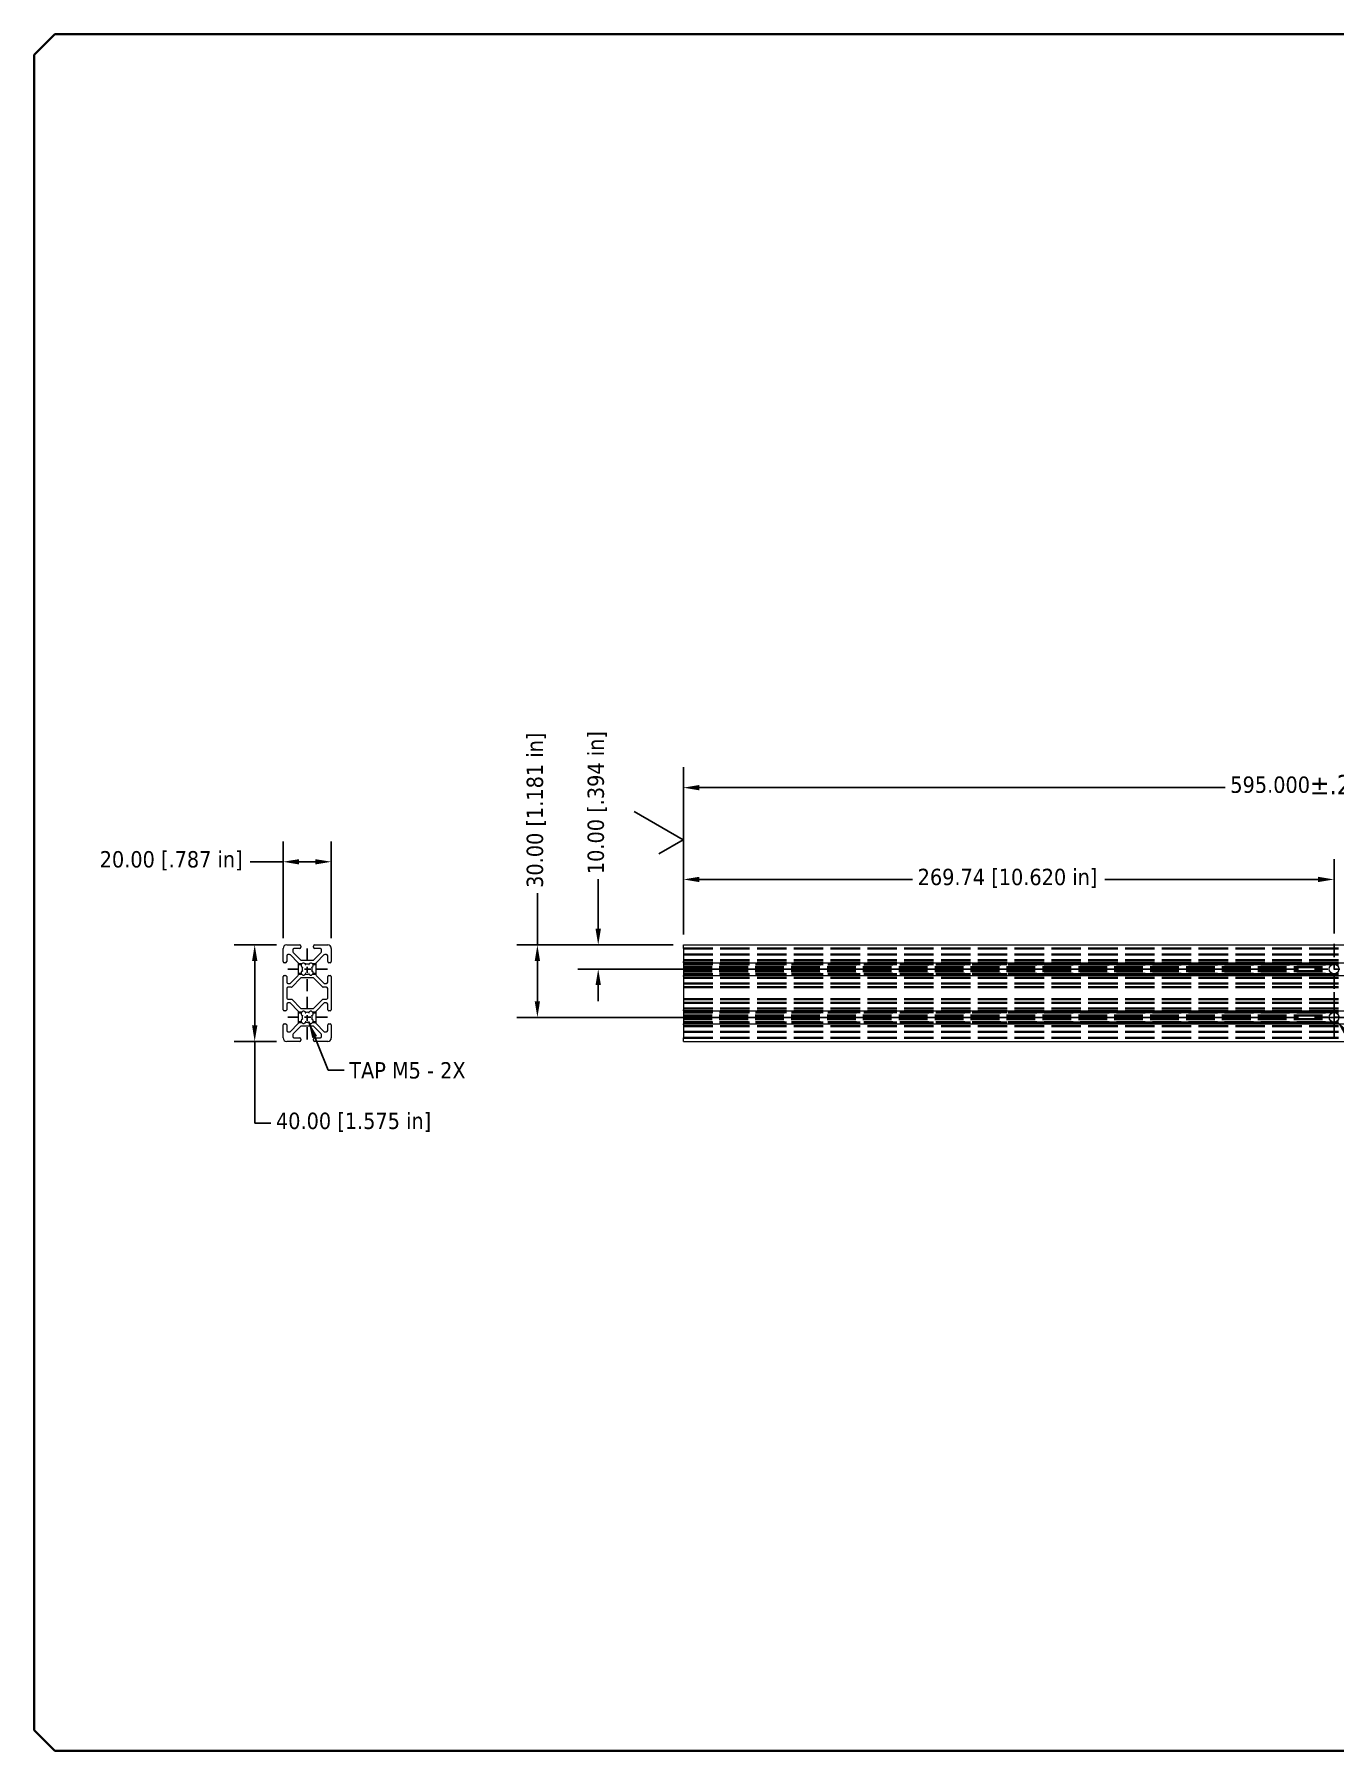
# Model space of a CAD drawing. Header units: inches. Extents: x 1.3 to 45, y 0.7 to 28.7.
# Drawn here: x 1.33 to 22.56, y 0.67 to 28.67 of the extents above; entities that cross this region are included whole.
import ezdxf

# ---------------------------------------------------------------- set-up
doc = ezdxf.new("R2010")
doc.units = ezdxf.units.IN
doc.header["$LTSCALE"] = 2.666667
doc.header["$MEASUREMENT"] = 0
doc.linetypes.add('CHAIN', pattern=[0.7087, 0.4724, -0.0591, 0.1181, -0.0591])
doc.linetypes.add('DASHED', pattern=[0.2067, 0.1654, -0.0413])
doc.layers.get('0').update_dxf_attribs({"lineweight": 25})
for name, color, linetype, lineweight in [('Border (ANSI)', 7, 'Continuous', 50), ('Center Mark (ANSI)', 7, 'Continuous', 25), ('Dimension (ANSI)', 7, 'Continuous', 25), ('Symbol (ANSI)', 7, 'Continuous', 25), ('TITLE', 7, 'Continuous', 35), ('Visible (ANSI)', 7, 'Continuous', 18)]:
    doc.layers.add(name, color=color, linetype=linetype, lineweight=lineweight)
doc.layers.add('Hidden (ANSI)', color=9, linetype='DASHED', lineweight=35, true_color=0x808080)
doc.styles.add('Note Text (ANSI)', font='tahoma.ttf')
doc.dimstyles.new('Default (ANSI)$7', dxfattribs={"dimscale": 2.666667, "dimtxt": 0.1, "dimasz": 0.098425, "dimexe": 0.125, "dimexo": 0.0625, "dimgap": 0.031496, "dimtad": 0, "dimtih": 1, "dimtoh": 1, "dimdec": 3, "dimrnd": 1e-08, "dimzin": 4, "dimdsep": 46, "dimtxsty": 'Note Text (ANSI)', "dimblk": 'CLOSED', "dimcen": 0.09, "dimdle": 0.393701, "dimclrd": 256, "dimclre": 256, "dimclrt": 256, "dimadec": 0, "dimazin": 1, "dimtfac": 1.2, "dimtofl": 0, "dimtmove": 0, "dimatfit": 3, "dimfxl": 0, "dimtolj": 1, "dimtzin": 4, "dimlwd": -1, "dimlwe": -1, "dimarcsym": 0})
doc.dimstyles.new('Default - mm [in] (ANSI)', dxfattribs={"dimscale": 2.666667, "dimtxt": 0.1, "dimasz": 0.098425, "dimexe": 0.125, "dimexo": 0.063, "dimgap": 0.031496, "dimtad": 0, "dimtoh": 1, "dimlfac": 25.4, "dimrnd": 1e-08, "dimzin": 4, "dimdsep": 46, "dimtxsty": 'Note Text (ANSI)', "dimcen": 0.09, "dimdle": 0.393701, "dimclrd": 256, "dimclre": 256, "dimclrt": 256, "dimadec": 1, "dimazin": 1, "dimtfac": 1.2, "dimtofl": 0, "dimtmove": 0, "dimatfit": 3, "dimfxl": 0, "dimtolj": 1, "dimtzin": 4, "dimlwd": -1, "dimlwe": -1, "dimarcsym": 0})

# ---------------------------------------------------------------- blocks, each defined once
blk = doc.blocks.new('Borders B-Size')
at = {"layer": 'Border (ANSI)', "lineweight": 25}
blk.add_line((16.875, 10.625), (16.75, 10.75), dxfattribs=at)
at = {"layer": 'TITLE'}
for p, q in [((0.5, 10.625), (0.625, 10.75)), ((0.625, 10.75), (16.75, 10.75)), ((0.5, 0.375), (0.5, 10.625)), ((16.875, 10.625), (16.875, 0.375)), ((0.625, 0.25), (0.5, 0.375)), ((16.875, 0.375), (16.75, 0.25)), ((16.75, 0.25), (0.625, 0.25))]:
    blk.add_line(p, q, dxfattribs=at)
blk = doc.blocks.new('*D15')
at = {"layer": 'Defpoints', "color": 0, "transparency": 16777216}
for p in [(22.546, 14.88), (11.927, 13.811), (22.546, 13.83)]:
    blk.add_point(p, dxfattribs=at)
at = {"layer": 'Dimension (ANSI)', "transparency": 16777216}
for p, q in [((11.927, 13.979), (11.927, 15.213)), ((22.546, 13.998), (22.546, 15.213)), ((12.189, 14.88), (15.666, 14.88)), ((22.284, 14.88), (18.807, 14.88))]:
    blk.add_line(p, q, dxfattribs=at)
for points in [[(12.189, 14.923), (12.189, 14.836), (11.927, 14.88)], [(22.284, 14.923), (22.284, 14.836), (22.546, 14.88)]]:
    blk.add_solid(points, dxfattribs=at)
at = {"layer": 'Dimension (ANSI)', "transparency": 16777216, "insert": (15.75, 15.054), "char_height": 0.26667, "attachment_point": 1, "style": 'Note Text (ANSI)'}
blk.add_mtext('\\A1;269.74 [10.620 in]', dxfattribs=at)
blk = doc.blocks.new('*D16')
at = {"layer": 'Defpoints', "color": 0, "transparency": 16777216}
for p in [(11.927, 13.811), (10.537, 13.418), (22.134, 13.418)]:
    blk.add_point(p, dxfattribs=at)
at = {"layer": 'Dimension (ANSI)', "transparency": 16777216}
for p, q in [((10.537, 14.074), (10.537, 14.882)), ((11.759, 13.811), (10.204, 13.811)), ((21.966, 13.418), (10.204, 13.418)), ((10.537, 13.155), (10.537, 12.893))]:
    blk.add_line(p, q, dxfattribs=at)
for points in [[(10.493, 14.074), (10.581, 14.074), (10.537, 13.811)], [(10.493, 13.155), (10.581, 13.155), (10.537, 13.418)]]:
    blk.add_solid(points, dxfattribs=at)
at = {"layer": 'Dimension (ANSI)', "transparency": 16777216, "insert": (10.363, 14.966), "char_height": 0.26667, "attachment_point": 1, "rotation": 90, "style": 'Note Text (ANSI)'}
blk.add_mtext('\\A1;10.00 [.394 in]', dxfattribs=at)
blk = doc.blocks.new('*D17')
at = {"layer": 'Defpoints', "color": 0, "transparency": 16777216}
for p in [(11.927, 13.811), (9.544, 12.63), (22.134, 12.63)]:
    blk.add_point(p, dxfattribs=at)
at = {"layer": 'Dimension (ANSI)', "transparency": 16777216}
for p, q in [((9.544, 13.811), (9.544, 14.658)), ((11.759, 13.811), (9.21, 13.811)), ((9.544, 12.893), (9.544, 13.549)), ((21.966, 12.63), (9.21, 12.63))]:
    blk.add_line(p, q, dxfattribs=at)
for points in [[(9.5, 13.549), (9.587, 13.549), (9.544, 13.811)], [(9.5, 12.893), (9.587, 12.893), (9.544, 12.63)]]:
    blk.add_solid(points, dxfattribs=at)
at = {"layer": 'Dimension (ANSI)', "transparency": 16777216, "insert": (9.369, 14.742), "char_height": 0.26667, "attachment_point": 1, "rotation": 90, "style": 'Note Text (ANSI)'}
blk.add_mtext('\\A1;30.00 [1.181 in]', dxfattribs=at)
blk = doc.blocks.new('*D18')
at = {"layer": 'Defpoints', "color": 0, "transparency": 16777216}
for p in [(5.393, 15.168), (5.393, 13.752), (6.18, 13.752)]:
    blk.add_point(p, dxfattribs=at)
at = {"layer": 'Dimension (ANSI)', "transparency": 16777216}
for p, q in [((5.393, 13.92), (5.393, 15.501)), ((6.18, 13.92), (6.18, 15.501)), ((5.393, 15.168), (4.857, 15.168)), ((5.918, 15.168), (5.655, 15.168))]:
    blk.add_line(p, q, dxfattribs=at)
for points in [[(5.655, 15.211), (5.655, 15.124), (5.393, 15.168)], [(5.918, 15.211), (5.918, 15.124), (6.18, 15.168)]]:
    blk.add_solid(points, dxfattribs=at)
at = {"layer": 'Dimension (ANSI)', "transparency": 16777216, "insert": (2.4, 15.342), "char_height": 0.26667, "attachment_point": 1, "style": 'Note Text (ANSI)'}
blk.add_mtext('\\A1;20.00 [.787 in]', dxfattribs=at)
blk = doc.blocks.new('*D19')
at = {"layer": 'Defpoints', "color": 0, "transparency": 16777216}
for p in [(5.452, 13.811), (4.93, 12.237), (5.452, 12.237)]:
    blk.add_point(p, dxfattribs=at)
at = {"layer": 'Dimension (ANSI)', "transparency": 16777216}
for p, q in [((5.284, 13.811), (4.597, 13.811)), ((4.93, 13.549), (4.93, 12.499)), ((5.284, 12.237), (4.597, 12.237)), ((4.93, 10.901), (4.93, 12.237)), ((5.193, 10.901), (4.93, 10.901))]:
    blk.add_line(p, q, dxfattribs=at)
for points in [[(4.887, 13.549), (4.974, 13.549), (4.93, 13.811)], [(4.887, 12.499), (4.974, 12.499), (4.93, 12.237)]]:
    blk.add_solid(points, dxfattribs=at)
at = {"layer": 'Dimension (ANSI)', "transparency": 16777216, "insert": (5.277, 11.075), "char_height": 0.26667, "attachment_point": 1, "style": 'Note Text (ANSI)'}
blk.add_mtext('\\A1;40.00 [1.575 in]', dxfattribs=at)
blk = doc.blocks.new('*D20')
at = {"layer": 'Defpoints', "color": 0, "transparency": 16777216}
for p in [(35.352, 16.377), (11.927, 13.811), (35.352, 13.811)]:
    blk.add_point(p, dxfattribs=at)
at = {"layer": 'Dimension (ANSI)', "transparency": 16777216}
for p, q in [((11.927, 13.979), (11.927, 16.71)), ((35.352, 13.979), (35.352, 16.71)), ((12.189, 16.377), (20.769, 16.377)), ((35.09, 16.377), (26.51, 16.377))]:
    blk.add_line(p, q, dxfattribs=at)
for points in [[(12.189, 16.421), (12.189, 16.333), (11.927, 16.377)], [(35.09, 16.421), (35.09, 16.333), (35.352, 16.377)]]:
    blk.add_solid(points, dxfattribs=at)
at = {"layer": 'Dimension (ANSI)', "transparency": 16777216, "insert": (20.853, 16.586), "char_height": 0.26667, "attachment_point": 1, "style": 'Note Text (ANSI)'}
blk.add_mtext('\\A1;595.000{\\H0.32;±.200} {\\o\\l\\H0.32;[}23.425 in{\\H0.32;±.0 in}{\\o\\l\\H0.32;]}', dxfattribs=at)
blk = doc.blocks.new('Surface Texture Identifier13')
at = {"layer": 'Symbol (ANSI)'}
for p, q in [((4.472, 5.823), (4.172, 5.996)), ((4.322, 5.736), (4.472, 5.823))]:
    blk.add_line(p, q, dxfattribs=at)
blk = doc.blocks.new('*D23')
at = {"layer": 'Defpoints', "color": 0, "transparency": 16777216}
for p in [(22.498, 12.692), (22.595, 12.568)]:
    blk.add_point(p, dxfattribs=at)
at = {"layer": 'Dimension (ANSI)', "transparency": 16777216}
for p, q in [((22.306, 12.63), (22.786, 12.63)), ((22.546, 12.39), (22.546, 12.87)), ((23.568, 11.332), (22.757, 12.362)), ((23.9, 11.332), (23.568, 11.332))]:
    blk.add_line(p, q, dxfattribs=at)
blk.add_solid([(22.792, 12.389), (22.723, 12.335), (22.595, 12.568)], dxfattribs=at)
at = {"layer": 'Dimension (ANSI)', "transparency": 16777216, "insert": (23.984, 11.506), "char_height": 0.26667, "attachment_point": 1, "style": 'Note Text (ANSI)'}
blk.add_mtext('\\A1;\\fTahoma|b0|i0;\\H0.2667;∅4.00 [∅.157 in] - 2X', dxfattribs=at)
blk = doc.blocks.new('_Closed')
at = {"color": 0, "linetype": 'ByBlock', "lineweight": -2}
for p, q in [((-1, 0.17), (0, 0)), ((-1, 0.17), (-1, -0.17)), ((0, 0), (-1, -0.17)), ((0, 0), (-1, 0))]:
    blk.add_line(p, q, dxfattribs=at)

msp = doc.modelspace()

# ---------------------------------------------------------------- linework, layer by layer
at = {"layer": 'Center Mark (ANSI)', "linetype": 'CHAIN', "ltscale": 0.155968}
for p, q in [((5.78665, 13.750954), (5.78665, 13.001787)), ((5.78665, 12.963552), (5.78665, 12.214386))]:
    msp.add_line(p, q, dxfattribs=at)
at = {"layer": 'Center Mark (ANSI)', "linetype": 'CHAIN', "ltscale": 0.171588}
for p, q in [((22.546419, 13.829694), (22.546419, 13.005547)), ((22.958493, 13.41762), (22.134346, 13.41762)), ((22.546419, 13.042292), (22.546419, 12.218145)), ((22.958493, 12.630219), (22.134346, 12.630219))]:
    msp.add_line(p, q, dxfattribs=at)
at = {"layer": 'Center Mark (ANSI)', "linetype": 'CHAIN', "ltscale": 0.138781}
for p, q in [((6.119983, 13.41762), (5.453317, 13.41762)), ((6.119983, 12.630219), (5.453317, 12.630219))]:
    msp.add_line(p, q, dxfattribs=at)
at = {"layer": 'Hidden (ANSI)', "ltscale": 1.089706}
for p, q in [((11.926821, 13.752266), (35.352018, 13.752266)), ((11.926821, 13.653644), (35.352018, 13.653644)), ((11.926821, 13.561518), (35.352018, 13.561518)), ((11.926821, 13.517424), (35.352018, 13.517424)), ((11.926821, 13.50012), (35.352018, 13.50012)), ((11.926821, 13.33512), (35.352018, 13.33512)), ((11.926821, 13.317817), (35.352018, 13.317817)), ((11.926821, 13.273723), (35.352018, 13.273723)), ((11.926821, 13.181597), (35.352018, 13.181597)), ((11.926821, 13.122542), (35.352018, 13.122542)), ((11.926821, 12.925298), (35.352018, 12.925298)), ((11.926821, 12.866243), (35.352018, 12.866243)), ((11.926821, 12.774117), (35.352018, 12.774117)), ((11.926821, 12.730023), (35.352018, 12.730023)), ((11.926821, 12.712719), (35.352018, 12.712719)), ((11.926821, 12.547719), (35.352018, 12.547719)), ((11.926821, 12.530415), (35.352018, 12.530415)), ((11.926821, 12.486321), (35.352018, 12.486321)), ((11.926821, 12.394195), (35.352018, 12.394195)), ((11.926821, 12.295573), (35.352018, 12.295573))]:
    msp.add_line(p, q, dxfattribs=at)
at = {"layer": 'Hidden (ANSI)', "ltscale": 0.035019}
for p, q in [((5.642752, 13.496361), (5.691921, 13.496361)), ((5.881379, 13.496361), (5.930548, 13.496361)), ((5.642752, 13.33888), (5.691921, 13.33888)), ((5.881379, 13.33888), (5.930548, 13.33888)), ((5.642752, 12.708959), (5.691921, 12.708959)), ((5.881379, 12.708959), (5.930548, 12.708959)), ((5.642752, 12.551479), (5.691921, 12.551479)), ((5.881379, 12.551479), (5.930548, 12.551479))]:
    msp.add_line(p, q, dxfattribs=at)
at = {"layer": 'Hidden (ANSI)', "ltscale": 0.005452}
for p, q in [((5.754255, 13.496361), (5.762028, 13.496361)), ((5.811272, 13.496361), (5.819045, 13.496361)), ((5.754255, 13.33888), (5.762028, 13.33888)), ((5.811272, 13.33888), (5.819045, 13.33888)), ((5.754255, 12.708959), (5.762028, 12.708959)), ((5.811272, 12.708959), (5.819045, 12.708959)), ((5.754255, 12.551479), (5.762028, 12.551479)), ((5.811272, 12.551479), (5.819045, 12.551479))]:
    msp.add_line(p, q, dxfattribs=at)
at = {"layer": 'Hidden (ANSI)', "ltscale": 1.068347}
for p, q in [((11.926821, 13.493807), (22.526528, 13.493807)), ((11.926821, 13.341434), (22.526528, 13.341434)), ((11.926821, 12.706405), (22.526528, 12.706405)), ((11.926821, 12.554033), (22.526528, 12.554033))]:
    msp.add_line(p, q, dxfattribs=at)
at = {"layer": 'Hidden (ANSI)', "ltscale": 1.063085}
for p, q in [((11.926821, 13.449273), (22.474321, 13.449273)), ((11.926821, 13.385968), (22.474321, 13.385968)), ((11.926821, 12.661872), (22.474321, 12.661872)), ((11.926821, 12.598566), (22.474321, 12.598566))]:
    msp.add_line(p, q, dxfattribs=at)
at = {"layer": 'Visible (ANSI)'}
for p, q in [((5.392949, 13.541164), (5.392949, 13.752266)), ((5.452004, 13.811321), (5.663107, 13.811321)), ((5.550626, 13.732266), (5.550626, 13.703687)), ((5.663107, 13.752266), (5.570626, 13.752266)), ((5.683107, 13.791321), (5.683107, 13.772266)), ((5.890193, 13.772266), (5.890193, 13.791321)), ((5.910193, 13.811321), (6.121296, 13.811321)), ((6.002673, 13.752266), (5.910193, 13.752266)), ((6.022673, 13.703687), (6.022673, 13.732266)), ((6.180351, 13.752266), (6.180351, 13.541164)), ((11.926821, 13.811321), (35.352018, 13.811321)), ((11.926821, 13.752266), (11.926821, 13.811321)), ((11.926821, 13.752266), (11.926821, 13.541164)), ((5.432004, 13.521164), (5.412949, 13.521164)), ((5.452004, 13.633644), (5.452004, 13.541164)), ((5.500584, 13.653644), (5.472004, 13.653644)), ((5.636894, 13.525618), (5.514726, 13.647786)), ((5.556484, 13.689544), (5.678653, 13.567376)), ((5.642752, 13.323765), (5.642752, 13.511476)), ((5.692795, 13.561518), (5.880505, 13.561518)), ((5.702992, 13.508349), (5.695921, 13.501278)), ((5.877378, 13.501278), (5.870307, 13.508349)), ((5.894647, 13.567376), (6.016816, 13.689544)), ((5.930548, 13.511476), (5.930548, 13.323765)), ((6.058574, 13.647786), (5.936405, 13.525618)), ((6.101296, 13.653644), (6.072716, 13.653644)), ((6.121296, 13.541164), (6.121296, 13.633644)), ((6.160351, 13.521164), (6.141296, 13.521164)), ((11.926821, 13.521164), (11.926821, 13.541164)), ((11.926821, 13.521164), (35.352018, 13.521164)), ((11.926821, 13.521164), (11.926821, 13.511476)), ((11.926821, 13.511476), (11.926821, 13.323765)), ((5.392949, 12.753762), (5.392949, 13.294077)), ((5.412949, 13.314077), (5.432004, 13.314077)), ((5.452004, 13.294077), (5.452004, 13.201597)), ((5.472004, 13.181597), (5.500584, 13.181597)), ((5.514726, 13.187455), (5.636894, 13.309623)), ((5.678653, 13.267865), (5.539187, 13.1284)), ((5.880505, 13.273723), (5.692795, 13.273723)), ((5.695921, 13.333963), (5.702992, 13.326892)), ((5.870307, 13.326892), (5.877378, 13.333963)), ((6.034112, 13.1284), (5.894647, 13.267865)), ((5.936405, 13.309623), (6.058574, 13.187455)), ((6.072716, 13.181597), (6.101296, 13.181597)), ((6.121296, 13.201597), (6.121296, 13.294077)), ((6.141296, 13.314077), (6.160351, 13.314077)), ((6.180351, 13.294077), (6.180351, 12.753762)), ((11.926821, 13.323765), (11.926821, 13.314077)), ((11.926821, 13.314077), (35.352018, 13.314077)), ((11.926821, 13.294077), (11.926821, 13.314077)), ((11.926821, 13.294077), (11.926821, 12.753762)), ((5.452004, 13.102542), (5.452004, 12.945298)), ((5.525045, 13.122542), (5.472004, 13.122542)), ((5.472004, 12.925298), (5.525045, 12.925298)), ((5.539187, 12.91944), (5.678653, 12.779974)), ((5.894647, 12.779974), (6.034112, 12.91944)), ((6.101296, 13.122542), (6.048255, 13.122542)), ((6.048255, 12.925298), (6.101296, 12.925298)), ((6.121296, 12.945298), (6.121296, 13.102542)), ((5.432004, 12.733762), (5.412949, 12.733762)), ((5.452004, 12.846243), (5.452004, 12.753762)), ((5.500584, 12.866243), (5.472004, 12.866243)), ((5.636894, 12.738216), (5.514726, 12.860385)), ((5.642752, 12.536364), (5.642752, 12.724074)), ((5.692795, 12.774117), (5.880505, 12.774117)), ((5.702992, 12.720947), (5.695921, 12.713876)), ((5.877378, 12.713876), (5.870307, 12.720947)), ((5.930548, 12.724074), (5.930548, 12.536364)), ((6.058574, 12.860385), (5.936405, 12.738216)), ((6.101296, 12.866243), (6.072716, 12.866243)), ((6.121296, 12.753762), (6.121296, 12.846243)), ((6.160351, 12.733762), (6.141296, 12.733762)), ((11.926821, 12.733762), (11.926821, 12.753762)), ((11.926821, 12.733762), (35.352018, 12.733762)), ((11.926821, 12.733762), (11.926821, 12.724074)), ((11.926821, 12.724074), (11.926821, 12.536364)), ((5.392949, 12.295573), (5.392949, 12.506676)), ((5.412949, 12.526676), (5.432004, 12.526676)), ((5.452004, 12.506676), (5.452004, 12.414195)), ((5.472004, 12.394195), (5.500584, 12.394195)), ((5.514726, 12.400053), (5.636894, 12.522222)), ((5.550626, 12.344153), (5.550626, 12.315573)), ((5.678653, 12.480463), (5.556484, 12.358295)), ((5.880505, 12.486321), (5.692795, 12.486321)), ((5.695921, 12.546561), (5.702992, 12.53949)), ((5.870307, 12.53949), (5.877378, 12.546561)), ((6.016816, 12.358295), (5.894647, 12.480463)), ((5.936405, 12.522222), (6.058574, 12.400053)), ((6.022673, 12.315573), (6.022673, 12.344153)), ((6.072716, 12.394195), (6.101296, 12.394195)), ((6.121296, 12.414195), (6.121296, 12.506676)), ((6.141296, 12.526676), (6.160351, 12.526676)), ((6.180351, 12.506676), (6.180351, 12.295573)), ((11.926821, 12.536364), (11.926821, 12.526676)), ((11.926821, 12.526676), (35.352018, 12.526676)), ((11.926821, 12.506676), (11.926821, 12.526676)), ((11.926821, 12.506676), (11.926821, 12.295573)), ((5.663107, 12.236518), (5.452004, 12.236518)), ((5.570626, 12.295573), (5.663107, 12.295573)), ((5.683107, 12.275573), (5.683107, 12.256518)), ((5.890193, 12.256518), (5.890193, 12.275573)), ((5.910193, 12.295573), (6.002673, 12.295573)), ((6.121296, 12.236518), (5.910193, 12.236518)), ((11.926821, 12.236518), (11.926821, 12.295573)), ((11.926821, 12.236518), (35.352018, 12.236518))]:
    msp.add_line(p, q, dxfattribs=at)
for centre in [(22.546419, 13.41762), (22.546419, 12.630219)]:
    msp.add_circle(centre, 0.07874, dxfattribs=at)
for centre, radius, start, end in [((5.452004, 13.752266), 0.059055, 90, 180), ((5.570626, 13.732266), 0.02, 90, 180), ((5.663107, 13.791321), 0.02, 0, 90), ((5.663107, 13.772266), 0.02, 270, 0), ((5.910193, 13.791321), 0.02, 90, 180), ((5.910193, 13.772266), 0.02, 180, 270), ((6.002673, 13.732266), 0.02, 0, 90), ((6.121296, 13.752266), 0.059055, 0, 90), ((5.412949, 13.541164), 0.02, 180, 270), ((5.432004, 13.541164), 0.02, 270, 0), ((5.472004, 13.633644), 0.02, 90, 180), ((5.500584, 13.633644), 0.02, 45, 90), ((5.570626, 13.703687), 0.02, 180, 225), ((5.622752, 13.511476), 0.02, 0, 45), ((5.692795, 13.581518), 0.02, 225, 270), ((5.71783, 13.479369), 0.030984, 135, 256.2453695), ((5.724902, 13.48644), 0.030984, 13.7546305, 135), ((5.78665, 13.41762), 0.0825, 157.4389145, 202.5610855), ((5.78665, 13.41762), 0.0825, 67.4389145, 112.5610855), ((5.848398, 13.48644), 0.030984, 45, 166.2453695), ((5.855469, 13.479369), 0.030984, 283.7546305, 45), ((5.78665, 13.41762), 0.0825, 337.4389145, 22.5610855), ((5.880505, 13.581518), 0.02, 270, 315), ((5.950548, 13.511476), 0.02, 135, 180), ((6.002673, 13.703687), 0.02, 315, 0), ((6.072716, 13.633644), 0.02, 90, 135), ((6.101296, 13.633644), 0.02, 0, 90), ((6.141296, 13.541164), 0.02, 180, 270), ((6.160351, 13.541164), 0.02, 270, 0), ((5.412949, 13.294077), 0.02, 90, 180), ((5.432004, 13.294077), 0.02, 0, 90), ((5.472004, 13.201597), 0.02, 180, 270), ((5.500584, 13.201597), 0.02, 270, 315), ((5.622752, 13.323765), 0.02, 315, 0), ((5.692795, 13.253723), 0.02, 90, 135), ((5.71783, 13.355872), 0.030984, 103.7546305, 225), ((5.724902, 13.348801), 0.030984, 225, 346.2453695), ((5.78665, 13.41762), 0.0825, 247.4389145, 292.5610855), ((5.848398, 13.348801), 0.030984, 193.7546305, 315), ((5.855469, 13.355872), 0.030984, 315, 76.2453695), ((5.880505, 13.253723), 0.02, 45, 90), ((5.950548, 13.323765), 0.02, 180, 225), ((6.072716, 13.201597), 0.02, 225, 270), ((6.101296, 13.201597), 0.02, 270, 0), ((6.141296, 13.294077), 0.02, 90, 180), ((6.160351, 13.294077), 0.02, 0, 90), ((5.472004, 13.102542), 0.02, 90, 180), ((5.472004, 12.945298), 0.02, 180, 270), ((5.525045, 13.142542), 0.02, 270, 315), ((5.525045, 12.905298), 0.02, 45, 90), ((6.048255, 13.142542), 0.02, 225, 270), ((6.048255, 12.905298), 0.02, 90, 135), ((6.101296, 13.102542), 0.02, 0, 90), ((6.101296, 12.945298), 0.02, 270, 0), ((5.412949, 12.753762), 0.02, 180, 270), ((5.432004, 12.753762), 0.02, 270, 0), ((5.472004, 12.846243), 0.02, 90, 180), ((5.500584, 12.846243), 0.02, 45, 90), ((5.622752, 12.724074), 0.02, 0, 45), ((5.692795, 12.794117), 0.02, 225, 270), ((5.71783, 12.691967), 0.030984, 135, 256.2453695), ((5.724902, 12.699038), 0.030984, 13.7546305, 135), ((5.78665, 12.630219), 0.0825, 157.4389145, 202.5610855), ((5.78665, 12.630219), 0.0825, 67.4389145, 112.5610855), ((5.848398, 12.699038), 0.030984, 45, 166.2453695), ((5.855469, 12.691967), 0.030984, 283.7546305, 45), ((5.78665, 12.630219), 0.0825, 337.4389145, 22.5610855), ((5.880505, 12.794117), 0.02, 270, 315), ((5.950548, 12.724074), 0.02, 135, 180), ((6.072716, 12.846243), 0.02, 90, 135), ((6.101296, 12.846243), 0.02, 0, 90), ((6.141296, 12.753762), 0.02, 180, 270), ((6.160351, 12.753762), 0.02, 270, 0), ((5.412949, 12.506676), 0.02, 90, 180), ((5.432004, 12.506676), 0.02, 0, 90), ((5.472004, 12.414195), 0.02, 180, 270), ((5.500584, 12.414195), 0.02, 270, 315), ((5.570626, 12.344153), 0.02, 135, 180), ((5.622752, 12.536364), 0.02, 315, 0), ((5.692795, 12.466321), 0.02, 90, 135), ((5.71783, 12.568471), 0.030984, 103.7546305, 225), ((5.724902, 12.561399), 0.030984, 225, 346.2453695), ((5.78665, 12.630219), 0.0825, 247.4389145, 292.5610855), ((5.848398, 12.561399), 0.030984, 193.7546305, 315), ((5.855469, 12.568471), 0.030984, 315, 76.2453695), ((5.880505, 12.466321), 0.02, 45, 90), ((5.950548, 12.536364), 0.02, 180, 225), ((6.002673, 12.344153), 0.02, 0, 45), ((6.072716, 12.414195), 0.02, 225, 270), ((6.101296, 12.414195), 0.02, 270, 0), ((6.141296, 12.506676), 0.02, 90, 180), ((6.160351, 12.506676), 0.02, 0, 90), ((5.452004, 12.295573), 0.059055, 180, 270), ((5.570626, 12.315573), 0.02, 180, 270), ((5.663107, 12.275573), 0.02, 0, 90), ((5.663107, 12.256518), 0.02, 270, 0), ((5.910193, 12.275573), 0.02, 90, 180), ((5.910193, 12.256518), 0.02, 180, 270), ((6.002673, 12.315573), 0.02, 270, 0), ((6.121296, 12.295573), 0.059055, 270, 0)]:
    msp.add_arc(centre, radius, start, end, dxfattribs=at)

# ---------------------------------------------------------------- block references
at = {"xscale": 2.666666666666667, "yscale": 2.666666666666667, "zscale": 2.666666666666667}
msp.add_blockref('Borders B-Size', (0, 0), dxfattribs=at)
at = {"layer": 'Symbol (ANSI)', "xscale": 2.666666666666667, "yscale": 2.666666666666667, "zscale": 2.666666666666667}
msp.add_blockref('Surface Texture Identifier13', (0, 0), dxfattribs=at)

# ---------------------------------------------------------------- texts
at = {"layer": 'Symbol (ANSI)', "insert": (6.474316, 11.89899), "char_height": 0.26666668, "width": 2.00886013, "attachment_point": 1, "style": 'Note Text (ANSI)'}
msp.add_mtext('\\fTahoma|b0|i0;TAP M5 - 2X', dxfattribs=at)

# ---------------------------------------------------------------- dimensions: what is measured, and where the dimension line sits
at = {"layer": 'Dimension (ANSI)'}
for base, p1, p2, angle, override, picture, middle in [((9.543619, 12.630219), (11.926821, 13.811321), (22.134346, 12.630219), 270, {"dimgap": 0.031496, "dimtoh": 0, "dimdec": 2, "dimlfac": 25.4, "dimtol": 0, "dimlim": 0, "dimtp": 0, "dimtm": 0, "dimtdec": 2, "dimatfit": 2}, '*D17', (9.543619, 16.029254)), ((10.537127, 13.41762), (11.926821, 13.811321), (22.134346, 13.41762), 270, {"dimgap": 0.031496, "dimtoh": 0, "dimdec": 2, "dimlfac": 25.4, "dimtol": 0, "dimlim": 0, "dimtp": 0, "dimtm": 0, "dimtdec": 2, "dimatfit": 1}, '*D16', (10.537127, 16.14164)), ((35.352018, 16.37709), (11.926821, 13.811321), (35.352018, 13.811321), 180, {"dimgap": 0.031496, "dimtoh": 0, "dimdec": 3, "dimlfac": 25.4, "dimtol": 1, "dimlim": 0, "dimtp": 0.2, "dimtm": 0.2, "dimtdec": 3, "dimatfit": 1}, '*D20', (23.639419, 16.37709)), ((22.546419, 14.879563), (11.926821, 13.811321), (22.546419, 13.829694), 180, {"dimgap": 0.031496, "dimtoh": 0, "dimdec": 2, "dimlfac": 25.4, "dimtol": 0, "dimlim": 0, "dimtp": 0, "dimtm": 0, "dimtdec": 2, "dimatfit": 1}, '*D15', (17.23662, 14.879563)), ((4.930265, 12.236518), (5.452004, 13.811321), (5.452004, 12.236518), 90, {"dimgap": 0.031496, "dimtih": 1, "dimtoh": 1, "dimdec": 2, "dimlfac": 25.4, "dimtol": 0, "dimlim": 0, "dimtp": 0, "dimtm": 0, "dimtdec": 2, "dimtmove": 1, "dimatfit": 2}, '*D19', (4.967319, 10.900854))]:
    dim = msp.add_linear_dim(base=base, p1=p1, p2=p2, angle=angle, dimstyle='Default - mm [in] (ANSI)', override=override, dxfattribs=at)
    dim.commit()
    dim.dimension.update_dxf_attribs({"geometry": picture, "text_midpoint": middle, "dimtype": 160})
dim = msp.add_linear_dim(base=(5.392949, 15.167616), p1=(6.180351, 13.752266), p2=(5.392949, 13.752266), dimstyle='Default - mm [in] (ANSI)', override={"dimgap": 0.031496, "dimtoh": 0, "dimdec": 2, "dimlfac": 25.4, "dimtol": 0, "dimlim": 0, "dimtp": 0, "dimtm": 0, "dimtdec": 2, "dimatfit": 2}, dxfattribs=at)
dim.commit()
dim.dimension.update_dxf_attribs({"geometry": '*D18', "text_midpoint": (3.586515, 15.167616), "dimtype": 160})
dim = msp.add_diameter_dim_2p(p1=(22.497723, 12.692095), p2=(22.595116, 12.568343), text='\\fTahoma|b0|i0;\\H0.2667;<> - 2X', dimstyle='Default - mm [in] (ANSI)', override={"dimgap": 0.031496, "dimtih": 1, "dimdec": 2, "dimlfac": 25.4, "dimtol": 0, "dimlim": 0, "dimtp": 0, "dimtm": 0, "dimtdec": 2}, dxfattribs=at)
dim.commit()
dim.dimension.update_dxf_attribs({"geometry": '*D23', "text_midpoint": (25.764171, 11.331804), "dimtype": 163})

# ---------------------------------------------------------------- leaders
at = {"layer": 'Symbol (ANSI)', "annotation_type": 0, "has_hookline": 1, "hookline_direction": 0, "text_width": 2.00797}
msp.add_leader([(5.811272, 12.551479), (6.12786, 11.765656), (6.390327, 11.765656)], dimstyle='Default (ANSI)$7', override={"dimtad": 0}, dxfattribs=at)

doc.saveas('drawing.dxf')
